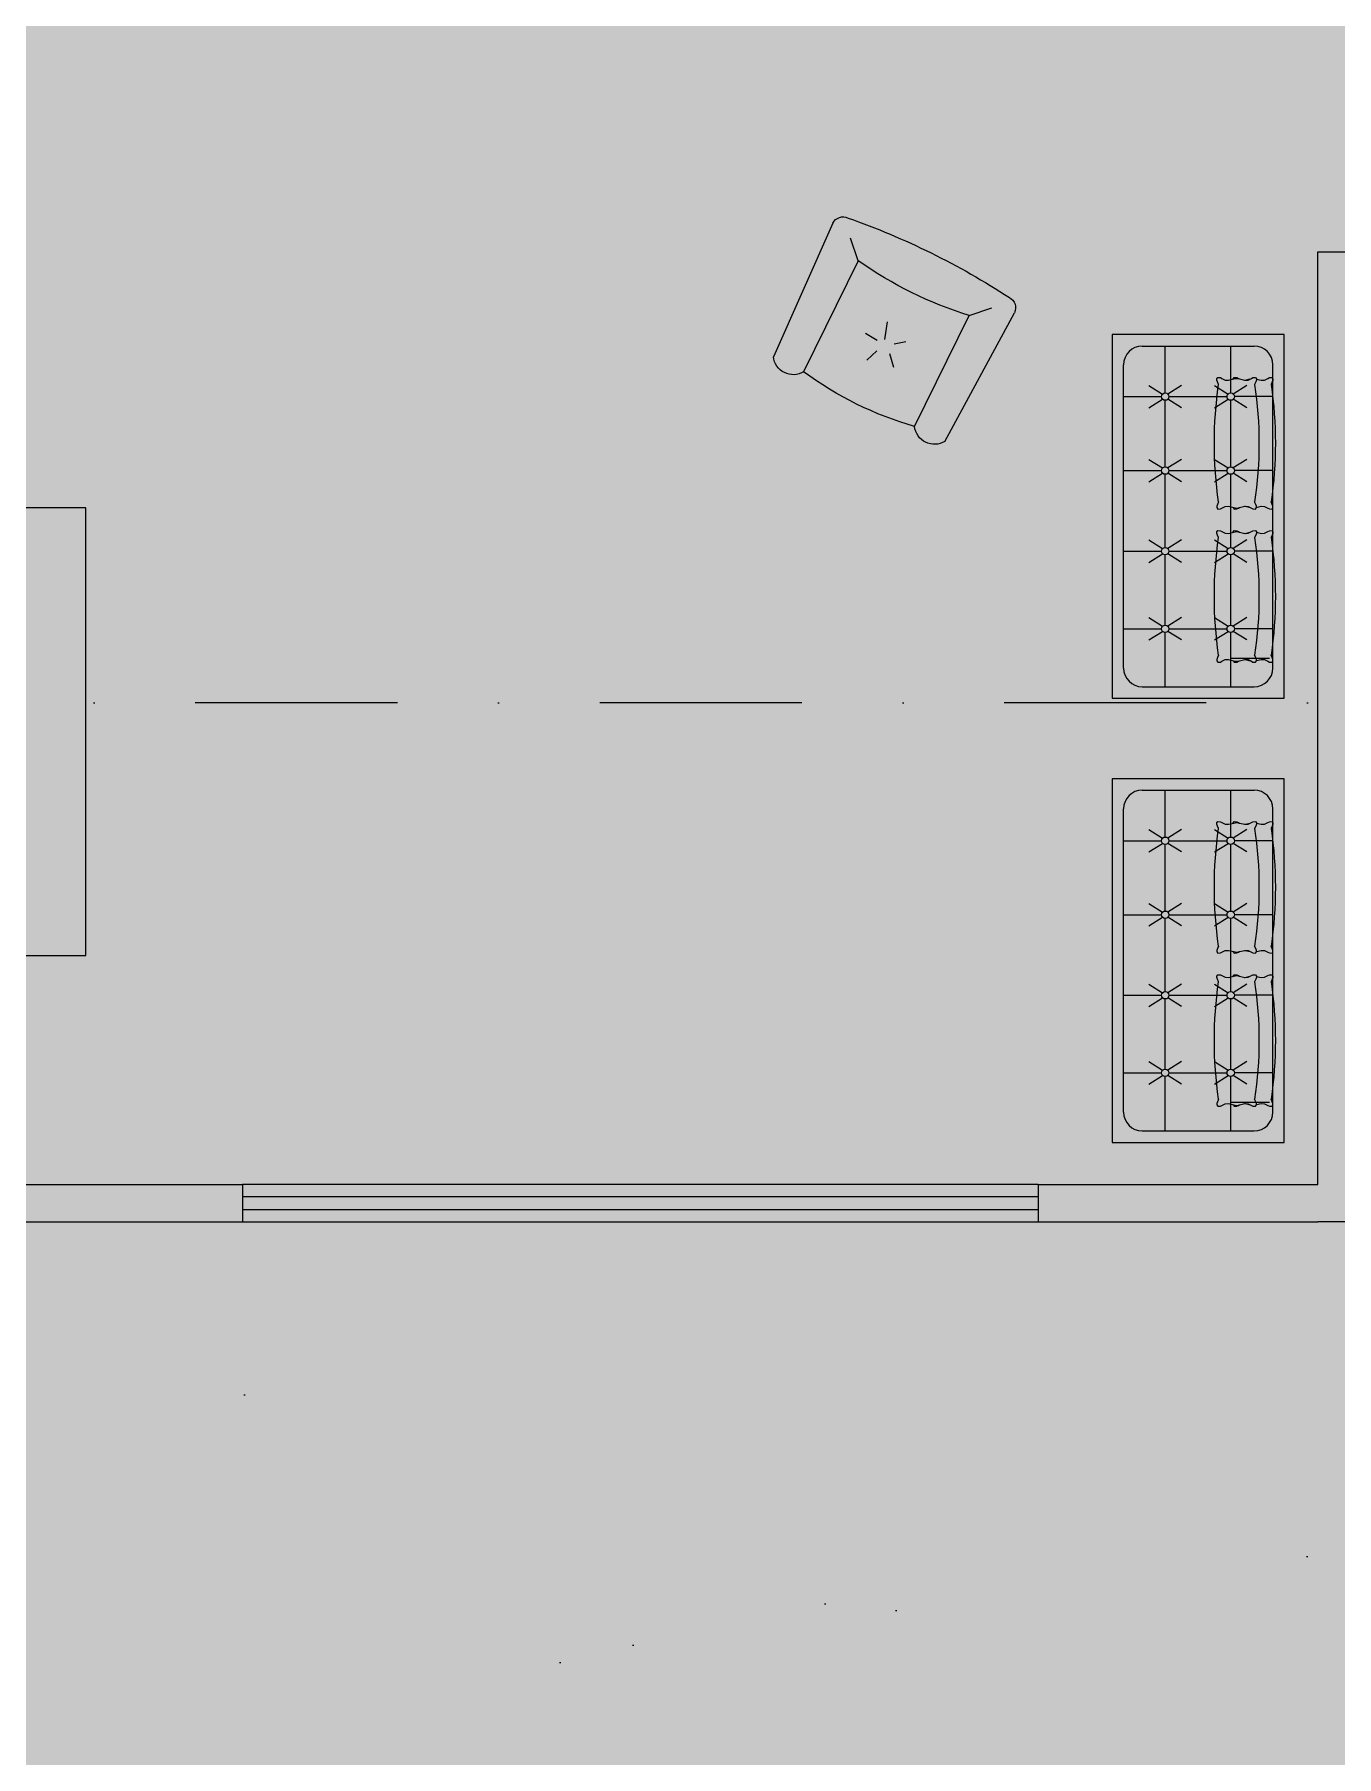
# Model space of a CAD drawing. Header units: centimetres. Extents: x 0 to 1099704, y -139216 to 99734.
# Drawn here: x 853839 to 854363, y -23410 to -22717 of the extents above; entities that cross this region are included whole.
import ezdxf

# ---------------------------------------------------------------- set-up
doc = ezdxf.new("R2010")
doc.units = ezdxf.units.CM
doc.header["$LTSCALE"] = 4
doc.linetypes.add('DASHDOT', pattern=[25.4, 12.7, -6.35, 0, -6.35])
for name, color, linetype in [('0.2', 2, 'Continuous'), ('0.4', 4, 'Continuous'), ('0.6', 6, 'Continuous'), ('AIT-LAY-HTC', 254, 'Continuous'), ('AIT-LAY-MOB', 2, 'Continuous'), ('B-CORTE', 4, 'DASHDOT')]:
    doc.layers.add(name, color=color, linetype=linetype)

# ---------------------------------------------------------------- blocks, each defined once
blk = doc.blocks.new('A$C488113EE')
at = {"layer": 'AIT-LAY-HTC'}
h = blk.add_hatch(color=252, dxfattribs=at)
h.paths.add_polyline_path([(0.6737887888205023, 0.2598102904031308), (0.6825704459604651, 0.2765291510790462), (0.686741961552741, 0.2849983556306626), (0.6874667224078621, 0.2987345476632051), (0.6802739420997739, 0.3035019179134402), (0.6732953346212014, 0.3030251787246705), (0.6635821684544965, 0.2999555357794002), (0.650774633246499, 0.2937785234166661, 0.07309790113373814), (0.03669210851637672, 0.2937785234166661), (0.02388457330826554, 0.2999555357793788), (0.01417140714167431, 0.303025178724674), (0.007192799663073401, 0.3035019179134402), (1.935492832672026e-08, 0.2987345476631766), (0.0007247802101346679, 0.2849983556305773), (0.00489629580295059, 0.276529151079064), (0.01367795294234497, 0.2598102904032693), (0.01434502991551767, 0.2418521493647141), (0.008670229668496177, 0.2176499509981973), (0.01417140714170273, 0.2172741415127106), (0.0238845733082087, 0.2142044985675007), (0.03669210851637672, 0.2080274862047311, -0.07309790113373814), (0.650774633246499, 0.2080274862047311), (0.6635821684545817, 0.2142044985675149), (0.6732953346212298, 0.2172741415127071), (0.6787965120943227, 0.2176499509982008), (0.673121711847358, 0.2418521493647923)])
h.paths.add_polyline_path([(0.6729431969841073, 0.1568624521019757), (0.6731889211572479, 0.1579104299904692), (0.6737887888205307, 0.1740592531912881), (0.6825704459608914, 0.1907781138686353), (0.6867419615527126, 0.1992473184185393), (0.687466722407919, 0.212983510451263), (0.6802739420998591, 0.2177508807015052), (0.673295334621173, 0.2172741415127035), (0.6635821684546102, 0.2142044985674225), (0.650774633246499, 0.2080274862047311, 0.07309790113373814), (0.03669210851637672, 0.2080274862047311), (0.02388457330800975, 0.2142044985675149), (0.01417140714167431, 0.2172741415127035), (0.007192799663073401, 0.2177508807015016), (1.935498517013912e-08, 0.2129835104512097), (0.0007247802101346679, 0.1992473184185464), (0.004896295803632711, 0.1907781138645781), (0.01367795294231655, 0.1740592531912384), (0.01427782060568461, 0.1579104299903022), (0.0145235447787968, 0.1568624521020041), (0.007889004141105715, 0.128567100443302), (0.004990184934939634, 0.1139869334958696), (0.007889004140992029, 0.09940676654948888), (0.01434502991563136, 0.07187275483892464), (0.01367795294231655, 0.05391461380055773), (0.004896295803007433, 0.03719575312599588), (0.0007247802100778244, 0.02872654857315027), (1.935495674842969e-08, 0.01499035654061842), (0.007192799663073401, 0.01022298629034779), (0.01417140714167431, 0.01069972547908904), (0.02388457330815186, 0.01376936842437715), (0.03669210851637672, 0.01994638078712185, 0.07309790113373545), (0.6507746332464421, 0.01994638078712896), (0.6635821684544965, 0.01376936842437715), (0.673295334621173, 0.01069972547912101), (0.6802739420997739, 0.01022298629035134), (0.6874667224079758, 0.01499035654060776), (0.6867419615527126, 0.02872654857321422), (0.6825704459602093, 0.037195753124454), (0.6737887888205591, 0.05391461380061102), (0.6731217118472728, 0.07187275483872568), (0.67957773762177, 0.09940676654861491), (0.6824765568279361, 0.1139869334959869), (0.6795777376219405, 0.1285671004419626)])
h.paths.add_polyline_path([(1.47972342017971, 0.09940676654824188), (1.482622239385847, 0.1139869334959016), (1.479723420179624, 0.1285671004441191), (1.473088879542075, 0.1568624521019331), (1.473334603715131, 0.1579104299905048), (1.473934471378499, 0.1740592531913023), (1.482716128518462, 0.1907781138678537), (1.486887644110681, 0.1992473184185357), (1.48761240496583, 0.2129835104512239), (1.480419624657742, 0.2177508807015052), (1.473441017179169, 0.2172741415127071), (1.463727851012493, 0.2142044985674971), (1.45092031580441, 0.2080274862047311, 0.07309790113373472), (0.8368377910743163, 0.2080274862047311), (0.824030255866063, 0.2142044985675149), (0.8143170896996139, 0.2172741415127071), (0.807338482221013, 0.2177508807015087), (0.8001457019128964, 0.2129835104512168), (0.8008704627681595, 0.1992473184185677), (0.8050419783593838, 0.1907781138691895), (0.8138236355002846, 0.1740592531912171), (0.8144235031635674, 0.1579104299904941), (0.8146692273367933, 0.1568624521021), (0.8080346866988748, 0.1285671004427655), (0.8051358674928224, 0.1139869334959052), (0.8080346866990453, 0.099406766548924), (0.8144907124735141, 0.07187275483867239), (0.813823635500313, 0.05391461380067852), (0.8050419783611176, 0.0371957531259568), (0.8008704627680459, 0.02872654857326751), (0.8001457019128964, 0.01499035654061132), (0.8073384822209846, 0.01022298629034424), (0.8143170896995571, 0.01069972547911746), (0.824030255866063, 0.01376936842436649), (0.8368377910743163, 0.01994638078712185, 0.07309790113373886), (1.45092031580441, 0.01994638078711475), (1.463727851012635, 0.01376936842435939), (1.473441017179084, 0.01069972547909259), (1.480419624657685, 0.01022298629034779), (1.487612404965915, 0.01499035654059711), (1.486887644110681, 0.0287265485731929), (1.482716128518149, 0.03719575312391754), (1.473934471378442, 0.05391461380053997), (1.473267394405241, 0.07187275483878253)])
h.paths.add_polyline_path([(1.47393447137847, 0.2598102904031698), (1.482716128516813, 0.2765291510777672), (1.486887644110681, 0.2849983556305773), (1.487612404965915, 0.2987345476631944), (1.480419624657742, 0.3035019179134402), (1.473441017179141, 0.303025178724674), (1.463727851012493, 0.2999555357794108), (1.45092031580441, 0.2937785234166661, 0.07309790113373472), (0.8368377910743163, 0.2937785234166661), (0.8240302558661199, 0.2999555357794215), (0.8143170896996139, 0.3030251787246669), (0.8073384822209846, 0.3035019179134402), (0.8001457019128679, 0.2987345476631909), (0.8008704627681027, 0.2849983556306235), (0.805041978361487, 0.2765291510767796), (0.8138236355002277, 0.2598102904032658), (0.8144907124734857, 0.2418521493649273), (0.8088159122264358, 0.2176499509982044), (0.8143170896996708, 0.2172741415127106), (0.8240302558662904, 0.2142044985674403), (0.8368377910743163, 0.2080274862047311, -0.07309790113373472), (1.45092031580441, 0.2080274862047311), (1.463727851012408, 0.2142044985674545), (1.473441017179113, 0.2172741415127035), (1.478942194652291, 0.2176499509981973), (1.473267394405269, 0.241852149364842)])
blk.add_line((0.01901602203514585, 0.2849983556302398), (0.01901602203514585, 0.08430472682137591))
for points in [[(0.008670229668496177, 0.2176499509981973), (0.01434502991557451, 0.2418521493648775), (0.01367795294234497, 0.2598102904031983), (0.004896295802637951, 0.276529151078666), (0.0007247802101346679, 0.2849983556305808), (1.935495674842969e-08, 0.2987345476631909), (0.007192799663073401, 0.3035019179134402), (0.01417140714167431, 0.3030251787246705), (0.02388457330826554, 0.2999555357794357), (0.03669210851637672, 0.2937785234166661)], [(0.6787965120943795, 0.2176499509981973), (0.6731217118473012, 0.2418521493648775), (0.6737887888205307, 0.2598102904031983), (0.6825704459602946, 0.2765291510786945), (0.686741961552741, 0.2849983556305808), (0.687466722407919, 0.2987345476631909), (0.6802739420998023, 0.3035019179134402), (0.6732953346212014, 0.3030251787246705), (0.6635821684546102, 0.2999555357794357), (0.650774633246499, 0.2937785234166661)], [(0.8088159122264074, 0.2176499509981973), (0.8144907124735141, 0.2418521493648775), (0.8138236355002846, 0.2598102904031983), (0.8050419783605207, 0.2765291510786945), (0.8008704627680743, 0.2849983556305808), (0.8001457019128679, 0.2987345476631909), (0.8073384822209846, 0.3035019179134402), (0.8143170896996139, 0.3030251787246705), (0.8240302558662052, 0.2999555357794357), (0.8368377910743163, 0.2937785234166661)], [(1.478942194652319, 0.2176499509981973), (1.473267394405241, 0.2418521493648775), (1.47393447137847, 0.2598102904031983), (1.482716128518177, 0.276529151078666), (1.486887644110681, 0.2849983556305808), (1.487612404965859, 0.2987345476631909), (1.480419624657742, 0.3035019179134402), (1.473441017179141, 0.3030251787246705), (1.46372785101255, 0.2999555357794357), (1.45092031580441, 0.2937785234166661)], [(0.03669210851637672, 0.01994638078712185), (0.02388457330826554, 0.0137693684243807), (0.01417140714167431, 0.01069972547908904), (0.00719279966304498, 0.01022298629034779), (1.935495674842969e-08, 0.01499035654056868), (0.0007247802101346679, 0.02872654857317869), (0.004896295802637951, 0.03719575312509349), (0.01367795294234497, 0.05391461380056128), (0.01434502991557451, 0.071872754838882), (0.007889004141048872, 0.09940676654894176), (0.004990184934939634, 0.1139869334958981), (0.007889004141048872, 0.1285671004428544), (0.01434502991557451, 0.1561011121529425), (0.01367795294234497, 0.1740592531912348), (0.004896295802637951, 0.1907781138667595), (0.0007247802101346679, 0.1992473184186174), (1.935495674842969e-08, 0.2129835104512274), (0.007192799663073401, 0.2177508807015052), (0.01417140714167431, 0.2172741415127071), (0.02388457330826554, 0.2142044985674723), (0.03669210851637672, 0.2080274862047311)], [(0.01427782060562777, 0.1558144742132477), (0.01434502991557451, 0.1576237920508454), (0.00792175467040579, 0.1850181275128371)], [(0.6507746332464706, 0.01994638078712185), (0.6635821684546102, 0.0137693684243807), (0.6732953346212014, 0.01069972547911746), (0.6802739420998023, 0.01022298629034779), (0.687466722407919, 0.01499035654059711), (0.686741961552741, 0.02872654857320711), (0.6825704459602946, 0.03719575312509349), (0.6737887888205307, 0.05391461380058971), (0.6731217118473012, 0.07187275483891042), (0.6795777376217984, 0.09940676654897018), (0.6824765568279361, 0.1139869334959265), (0.6795777376217984, 0.1285671004428544), (0.6731217118473012, 0.1561011121529425), (0.6737887888205307, 0.1740592531912348), (0.6825704459602946, 0.1907781138667595), (0.686741961552741, 0.1992473184186174), (0.687466722407919, 0.2129835104512274), (0.6802739420998023, 0.2177508807015052), (0.6732953346212014, 0.2172741415127071), (0.6635821684546102, 0.2142044985674723), (0.650774633246499, 0.2080274862047311)], [(0.6731889211572479, 0.1558144742132761), (0.6731217118473012, 0.1576237920508738), (0.6795449870925268, 0.1850181275128371)], [(0.8368377910743163, 0.01994638078712185), (0.8240302558662052, 0.0137693684243807), (0.8143170896996139, 0.01069972547911746), (0.8073384822209846, 0.01022298629034779), (0.8001457019128679, 0.01499035654059711), (0.8008704627680743, 0.02872654857320711), (0.8050419783605207, 0.03719575312509349), (0.8138236355002846, 0.05391461380058971), (0.8144907124735141, 0.07187275483891042), (0.8080346866989885, 0.09940676654897018), (0.8051358674928792, 0.1139869334959265), (0.8080346866989885, 0.1285671004428544), (0.8144907124735141, 0.1561011121529425), (0.8138236355002846, 0.1740592531912348), (0.8050419783605207, 0.1907781138667595), (0.8008704627680743, 0.1992473184186174), (0.8001457019128679, 0.2129835104512274), (0.8073384822209846, 0.2177508807015052), (0.8143170896996139, 0.2172741415127071), (0.8240302558662052, 0.2142044985674723), (0.8368377910743163, 0.2080274862047311)], [(0.8144235031635674, 0.1558144742132761), (0.8144907124735141, 0.1576237920508738), (0.8080674372282886, 0.1850181275128371)], [(1.45092031580441, 0.01994638078712185), (1.46372785101255, 0.0137693684243807), (1.473441017179141, 0.01069972547908904), (1.480419624657742, 0.01022298629034779), (1.487612404965859, 0.01499035654056868), (1.486887644110681, 0.02872654857317869), (1.482716128518177, 0.03719575312509349), (1.47393447137847, 0.05391461380056128), (1.473267394405241, 0.071872754838882), (1.479723420179738, 0.09940676654894176), (1.482622239385876, 0.1139869334958981), (1.479723420179738, 0.1285671004428544), (1.473267394405241, 0.1561011121529425), (1.47393447137847, 0.1740592531912348), (1.482716128518177, 0.1907781138667595), (1.486887644110681, 0.1992473184186174), (1.487612404965859, 0.2129835104512274), (1.480419624657742, 0.2177508807015052), (1.473441017179141, 0.2172741415127071), (1.46372785101255, 0.2142044985674723), (1.45092031580441, 0.2080274862047311)], [(1.473334603715159, 0.1558144742132477), (1.473267394405241, 0.1576237920508454), (1.479690669650381, 0.1850181275128371)], [(0.008670229668496177, 0.09607495320559067), (0.00719279966304498, 0.09597402350228279), (1.935495674842969e-08, 0.1007413937525321), (0.0007247802101346679, 0.1144775857851705), (0.004896295802637951, 0.1229467903370285), (0.00792175467040579, 0.1287067766909793)], [(0.6787965120943795, 0.09607495320559067), (0.6802739420998023, 0.09597402350228279), (0.687466722407919, 0.1007413937525605), (0.686741961552741, 0.1144775857851705), (0.6825704459602946, 0.1229467903370285), (0.6795449870925268, 0.1287067766909793)], [(0.8088159122264074, 0.09607495320559067), (0.8073384822209846, 0.09597402350228279), (0.8001457019128679, 0.1007413937525605), (0.8008704627680743, 0.1144775857851705), (0.8050419783605207, 0.1229467903370285), (0.8080674372282886, 0.1287067766909793)], [(1.478942194652319, 0.09607495320559067), (1.480419624657742, 0.09597402350228279), (1.487612404965859, 0.1007413937525321), (1.486887644110681, 0.1144775857851705), (1.482716128518177, 0.1229467903370285), (1.479690669650381, 0.1287067766909793)]]:
    blk.add_lwpolyline(points)
for centre, radius, start, end in [((0.3437333708814378, -1.795205175731365), 2.111427770988389, 81.63846911779682, 98.36153088219987), ((1.143879053439349, -1.795205175731365), 2.111427770988389, 81.63846911779682, 98.36153088219987), ((0.3437333708814378, -1.880956212943328), 2.111427770988389, 81.63846911779682, 98.36153088219987), ((1.143879053439349, -1.880956212943328), 2.111427770988389, 81.63846911779682, 98.36153088219987), ((0.3437333708814663, 2.108930079935124), 2.111427770988327, 261.6384691177968, 278.3615308822032), ((1.143879053439349, 2.108930079935096), 2.111427770988327, 261.6384691177968, 278.3615308822032)]:
    blk.add_arc(centre, radius, start, end)
blk = doc.blocks.new('A$C5116721E')
at = {"layer": 'AIT-LAY-HTC'}
blk.add_hatch(color=252, dxfattribs=at).paths.add_polyline_path([(1.859999996661494, 0.8600000239219776), (-0.04000000333849907, 0.8600000239219776), (-0.04000000333849926, -0.03999997607780792), (1.859999996661494, -0.03999997607780777)])
h = blk.add_hatch(color=255, dxfattribs=at)
edge = h.paths.add_edge_path()
edge.add_line((1.799999996661512, 0.5822222461448945), (1.555121407617008, 0.5822222461447808))
edge.add_ellipse((1.535815036425873, 0.5822222461447808), major_axis=(-0.01365166598936922, 0.01365166598936922), ratio=0.999999999998086, start_angle=225.0000000000549, end_angle=314.9999999999452)
edge.add_line((1.535815036425873, 0.6015286173359158), (1.535815036425873, 0.8000000239219904))
edge.add_line((1.535815036425873, 0.8000000239219904), (1.702222218883691, 0.800000023921978))
edge.add_ellipse((1.702222218883691, 0.7022222461441299), major_axis=(-0.06913932971606143, 0.0691393297160614), ratio=0.9999999999999098, start_angle=225.0000000000026, end_angle=314.99999999999744, ccw=False)
edge.add_line((1.799999996661512, 0.7022222461441299), (1.799999996661512, 0.5822222461448945))
edge = h.paths.add_edge_path()
edge.add_ellipse((1.535815036425873, 0.5822222461447808), major_axis=(0.01365166598936034, 0.01365166598936034), ratio=0.9999999999993872, start_angle=45.00000000001755, end_angle=134.9999999999824)
edge.add_line((1.516508665234738, 0.5822222461447808), (1.16865360728633, 0.5822222461447808))
edge.add_ellipse((1.149347236095196, 0.5822222461447808), major_axis=(0.0136516659893573, 0.0136516659893573), ratio=0.9999999999998321, start_angle=314.9999999999952, end_angle=405.0000000000048)
edge.add_line((1.149347236095196, 0.6015286173359158), (1.149347236095196, 0.8000000239220171))
edge.add_line((1.149347236095196, 0.8000000239220171), (1.535815036425873, 0.8000000239219904))
edge.add_line((1.535815036425873, 0.8000000239219904), (1.535815036425873, 0.6015286173359158))
edge = h.paths.add_edge_path()
edge.add_ellipse((1.535815036425873, 0.2400000239223772), major_axis=(0.01365166598936034, 0.01365166598936034), ratio=0.9999999999993872, start_angle=45.00000000001755, end_angle=134.9999999999824)
edge.add_line((1.516508665234738, 0.2400000239223772), (1.16865360728633, 0.2400000239223772))
edge.add_ellipse((1.149347236095196, 0.2400000239223772), major_axis=(0.01365166598935641, 0.01365166598935641), ratio=0.9999999999999623, start_angle=314.9999999999989, end_angle=405.000000000001)
edge.add_line((1.149347236095196, 0.2593063951135122), (1.149347236095196, 0.5629158749536476))
edge.add_ellipse((1.149347236095196, 0.5822222461447808), major_axis=(-0.01365166598935641, 0.01365166598935641), ratio=0.9999999999998702, start_angle=134.9999999999963, end_angle=225.0000000000037)
edge.add_line((1.16865360728633, 0.5822222461447808), (1.516508665234738, 0.5822222461447808))
edge.add_ellipse((1.535815036425873, 0.5822222461447808), major_axis=(0.01365166598935641, 0.01365166598935641), ratio=0.9999999999998701, start_angle=134.9999999999963, end_angle=225.0000000000037)
edge.add_line((1.535815036425873, 0.5629158749536476), (1.535815036425873, 0.2593063951135122))
edge = h.paths.add_edge_path()
edge.add_line((1.535815036425845, 0.02000002392218292), (1.149347236095196, 0.02000002392212785))
edge.add_line((1.149347236095196, 0.02000002392212785), (1.149347236095196, 0.2206936527312422))
edge.add_ellipse((1.149347236095196, 0.2400000239223772), major_axis=(-0.01365166598935641, 0.01365166598935642), ratio=0.999999999999962, start_angle=134.9999999999989, end_angle=225.0000000000011)
edge.add_line((1.16865360728633, 0.2400000239223772), (1.516508665234738, 0.2400000239223772))
edge.add_ellipse((1.535815036425873, 0.2400000239223772), major_axis=(0.01365166598935641, 0.01365166598935641), ratio=0.9999999999999623, start_angle=134.9999999999989, end_angle=225.0000000000011)
edge.add_line((1.535815036425873, 0.2206936527312422), (1.535815036425845, 0.02000002392218292))
edge = h.paths.add_edge_path()
edge.add_ellipse((1.702222218883691, 0.1177778017000559), major_axis=(0.06913932971610161, 0.06913932971610162), ratio=0.9999999999993285, start_angle=225.0000000000192, end_angle=314.9999999999808, ccw=False)
edge.add_line((1.702222218883691, 0.02000002392220779), (1.535815036425873, 0.02000002392218292))
edge.add_line((1.535815036425873, 0.02000002392218292), (1.535815036425873, 0.2206936527312422))
edge.add_ellipse((1.535815036425873, 0.2400000239223772), major_axis=(0.01365166598935001, 0.01365166598935001), ratio=0.999999999999428, start_angle=225.0000000000164, end_angle=314.9999999999836)
edge.add_line((1.55512140761698, 0.2400000239223772), (1.799999996661569, 0.2400000239224909))
edge.add_line((1.799999996661569, 0.2400000239224909), (1.799999996661569, 0.1177778017000861))
edge = h.paths.add_edge_path()
edge.add_line((1.799999996661569, 0.2400000239224909), (1.555121407617008, 0.2400000239223772))
edge.add_ellipse((1.535815036425873, 0.2400000239223772), major_axis=(-0.0136516659893701, 0.0136516659893701), ratio=0.9999999999979559, start_angle=225.0000000000586, end_angle=314.9999999999415)
edge.add_line((1.535815036425873, 0.2593063951135122), (1.535815036425873, 0.5629158749536476))
edge.add_ellipse((1.535815036425873, 0.5822222461447808), major_axis=(0.01365166598934875, 0.01365166598934875), ratio=0.9999999999995202, start_angle=225.0000000000138, end_angle=314.9999999999862)
edge.add_line((1.55512140761698, 0.5822222461447808), (1.799999996661512, 0.5822222461448945))
edge.add_line((1.799999996661512, 0.5822222461448945), (1.799999996661569, 0.2400000239224909))
edge = h.paths.add_edge_path()
edge.add_line((1.130040864904061, 0.5822222461447808), (0.747700340104501, 0.5822222461447808))
edge.add_ellipse((0.728393968913366, 0.5822222461447808), major_axis=(0.0136516659893573, 0.0136516659893573), ratio=0.9999999999998321, start_angle=314.9999999999952, end_angle=405.0000000000048)
edge.add_line((0.728393968913366, 0.6015286173359158), (0.7283939689133376, 0.8000000239220473))
edge.add_line((0.7283939689133376, 0.8000000239220473), (1.149347236095196, 0.8000000239220171))
edge.add_line((1.149347236095196, 0.8000000239220171), (1.149347236095196, 0.6015286173359158))
edge.add_ellipse((1.149347236095196, 0.5822222461447808), major_axis=(-0.01365166598935729, 0.0136516659893573), ratio=0.9999999999998321, start_angle=-45.0000000000048, end_angle=45.0000000000048)
edge = h.paths.add_edge_path()
edge.add_ellipse((1.149347236095196, 0.2400000239223772), major_axis=(-0.01365166598935641, 0.01365166598935642), ratio=0.999999999999962, start_angle=-45.00000000000109, end_angle=45.00000000000109)
edge.add_line((1.130040864904061, 0.2400000239223772), (0.747700340104501, 0.2400000239223772))
edge.add_ellipse((0.728393968913366, 0.2400000239223772), major_axis=(0.01365166598935641, 0.01365166598935641), ratio=0.9999999999999623, start_angle=314.9999999999989, end_angle=405.000000000001)
edge.add_line((0.728393968913366, 0.2593063951135122), (0.728393968913366, 0.5629158749536476))
edge.add_ellipse((0.728393968913366, 0.5822222461447808), major_axis=(-0.01365166598935641, 0.01365166598935641), ratio=0.9999999999998702, start_angle=134.9999999999963, end_angle=225.0000000000037)
edge.add_line((0.747700340104501, 0.5822222461447808), (1.130040864904061, 0.5822222461447808))
edge.add_ellipse((1.149347236095196, 0.5822222461447808), major_axis=(0.01365166598935641, 0.01365166598935641), ratio=0.9999999999998701, start_angle=134.9999999999963, end_angle=225.0000000000037)
edge.add_line((1.149347236095196, 0.5629158749536476), (1.149347236095196, 0.2593063951135122))
edge = h.paths.add_edge_path()
edge.add_line((1.149347236095196, 0.02000002392212785), (0.7283939689133376, 0.02000002392206746))
edge.add_line((0.7283939689133376, 0.02000002392206746), (0.728393968913366, 0.2206936527312422))
edge.add_ellipse((0.728393968913366, 0.2400000239223772), major_axis=(-0.01365166598935641, 0.01365166598935642), ratio=0.999999999999962, start_angle=134.9999999999989, end_angle=225.0000000000011)
edge.add_line((0.747700340104501, 0.2400000239223772), (1.130040864904061, 0.2400000239223772))
edge.add_ellipse((1.149347236095196, 0.2400000239223772), major_axis=(0.01365166598935641, 0.01365166598935641), ratio=0.9999999999999623, start_angle=134.9999999999989, end_angle=225.0000000000011)
edge.add_line((1.149347236095196, 0.2206936527312422), (1.149347236095196, 0.02000002392212785))
edge = h.paths.add_edge_path()
edge.add_line((0.7283939689133376, 0.02000002392206746), (0.3232453748628643, 0.02000002392200884))
edge.add_line((0.3232453748628643, 0.02000002392200884), (0.3232453748628643, 0.2206936527312404))
edge.add_ellipse((0.3232453748628643, 0.2400000239223754), major_axis=(-0.01365166598935641, 0.01365166598935642), ratio=0.999999999999962, start_angle=134.9999999999989, end_angle=225.0000000000064)
edge.add_line((0.3425517460539993, 0.2400000239223772), (0.7090875977222311, 0.2400000239223772))
edge.add_ellipse((0.728393968913366, 0.2400000239223772), major_axis=(0.01365166598935641, 0.01365166598935641), ratio=0.9999999999999623, start_angle=134.9999999999989, end_angle=225.0000000000011)
edge.add_line((0.728393968913366, 0.2206936527312422), (0.7283939689133376, 0.02000002392206746))
edge = h.paths.add_edge_path()
edge.add_ellipse((0.728393968913366, 0.2400000239223772), major_axis=(-0.01365166598935641, 0.01365166598935642), ratio=0.999999999999962, start_angle=-45.00000000000109, end_angle=45.00000000000109)
edge.add_line((0.7090875977222311, 0.2400000239223772), (0.3425517460539993, 0.2400000239223772))
edge.add_ellipse((0.3232453748628643, 0.2400000239223754), major_axis=(-0.01365166598936922, 0.01365166598936922), ratio=0.999999999998086, start_angle=225.0000000000601, end_angle=314.9999999999452)
edge.add_line((0.3232453748628643, 0.2593063951135104), (0.3232453748628643, 0.5629158749536458))
edge.add_ellipse((0.3232453748628643, 0.582222246144779), major_axis=(0.01365166598935553, 0.01365166598935553), ratio=0.9999999999999998, start_angle=225, end_angle=315.0000000000053)
edge.add_line((0.3425517460539993, 0.5822222461447808), (0.7090875977222311, 0.5822222461447808))
edge.add_ellipse((0.728393968913366, 0.5822222461447808), major_axis=(0.01365166598935641, 0.01365166598935641), ratio=0.9999999999998701, start_angle=134.9999999999963, end_angle=225.0000000000037)
edge.add_line((0.728393968913366, 0.5629158749536476), (0.728393968913366, 0.2593063951135122))
edge = h.paths.add_edge_path()
edge.add_ellipse((0.728393968913366, 0.5822222461447808), major_axis=(-0.01365166598935729, 0.0136516659893573), ratio=0.9999999999998321, start_angle=-45.0000000000048, end_angle=45.0000000000048)
edge.add_line((0.7090875977222311, 0.5822222461447808), (0.3425517460539993, 0.5822222461447808))
edge.add_ellipse((0.3232453748628643, 0.582222246144779), major_axis=(-0.01365166598936922, 0.01365166598936922), ratio=0.999999999998086, start_angle=225.0000000000601, end_angle=314.9999999999452)
edge.add_line((0.3232453748628643, 0.601528617335914), (0.3232453748628643, 0.8000000239220757))
edge.add_line((0.3232453748628643, 0.8000000239220757), (0.7283939689133376, 0.8000000239220473))
edge.add_line((0.7283939689133376, 0.8000000239220473), (0.728393968913366, 0.6015286173359158))
edge = h.paths.add_edge_path()
edge.add_ellipse((0.3232453748628643, 0.582222246144779), major_axis=(-0.01365166598935729, 0.0136516659893573), ratio=0.9999999999998321, start_angle=-45.0000000000048, end_angle=45.0000000000048)
edge.add_line((0.3039390036717293, 0.582222246144779), (0.0199999966615394, 0.5822222461446653))
edge.add_line((0.0199999966615394, 0.5822222461446653), (0.0199999966615394, 0.7022222461442116))
edge.add_ellipse((0.1177777744393893, 0.7022222461442418), major_axis=(-0.06913932971607029, 0.06913932971607029), ratio=0.999999999999944, start_angle=-45.00000000000148, end_angle=45.00000000001933, ccw=False)
edge.add_line((0.1177777744393893, 0.8000000239220899), (0.3232453748628643, 0.8000000239220757))
edge.add_line((0.3232453748628643, 0.8000000239220757), (0.3232453748628643, 0.601528617335914))
edge = h.paths.add_edge_path()
edge.add_ellipse((0.3232453748628643, 0.2400000239223754), major_axis=(-0.01365166598935641, 0.01365166598935642), ratio=0.999999999999962, start_angle=-45.00000000000109, end_angle=45.00000000000109)
edge.add_line((0.3039390036717293, 0.2400000239223754), (0.01999999666151098, 0.2400000239223754))
edge.add_line((0.01999999666151098, 0.2400000239223754), (0.0199999966615394, 0.5822222461446653))
edge.add_line((0.0199999966615394, 0.5822222461446653), (0.3039390036717293, 0.582222246144779))
edge.add_ellipse((0.3232453748628643, 0.582222246144779), major_axis=(0.01365166598935641, 0.01365166598935641), ratio=0.9999999999998701, start_angle=134.9999999999963, end_angle=225.0000000000037)
edge.add_line((0.3232453748628643, 0.5629158749536458), (0.3232453748628643, 0.2593063951135104))
edge = h.paths.add_edge_path()
edge.add_line((0.3232453748628643, 0.02000002392200884), (0.1177777744393893, 0.02000002392197864))
edge.add_ellipse((0.1177777744393609, 0.1177778016998268), major_axis=(-0.06913932971607709, 0.06913932971607709), ratio=0.9999999999997476, start_angle=44.999999999989484, end_angle=135.0000000000094, ccw=False)
edge.add_line((0.01999999666151098, 0.117777801699857), (0.01999999666151098, 0.2400000239223754))
edge.add_line((0.01999999666151098, 0.2400000239223754), (0.3039390036717293, 0.2400000239223754))
edge.add_ellipse((0.3232453748628643, 0.2400000239223754), major_axis=(0.01365166598935641, 0.01365166598935641), ratio=0.9999999999999623, start_angle=134.9999999999989, end_angle=225.0000000000011)
edge.add_line((0.3232453748628643, 0.2206936527312404), (0.3232453748628643, 0.02000002392200884))
for p, q in [((0.1177777744393893, 0.8000000239220899), (1.702222218883691, 0.800000023921978)), ((0.3232453748628643, 0.8000000239219762), (0.3232453748628643, 0.6015286173359993)), ((0.7283939689133376, 0.800000023921978), (0.728393968913366, 0.601528617336001)), ((1.149347236095196, 0.800000023921978), (1.149347236095196, 0.601528617336001)), ((1.535815036425845, 0.800000023921978), (1.535815036425873, 0.601528617336001)), ((0.0199999966615394, 0.7022222461442116), (0.01999999666151098, 0.117777801699857)), ((0.2645115360323587, 0.6670889080882443), (0.3095937088734786, 0.5958739121341079)), ((0.3819792136933415, 0.6670889080882443), (0.3368970408522216, 0.5958739121341079)), ((0.6696601300828604, 0.6670889080882461), (0.7147423029239803, 0.5958739121341097)), ((0.6696601300828604, 0.6670889080882461), (0.7147423029239803, 0.5958739121341097)), ((0.7871278077438433, 0.6670889080882461), (0.7420456349027234, 0.5958739121341097)), ((0.7871278077438433, 0.6670889080882461), (0.7420456349027234, 0.5958739121341097)), ((1.090613397264718, 0.6670889080882461), (1.135695570105838, 0.5958739121341097)), ((1.208081074925701, 0.6670889080882461), (1.162998902084581, 0.5958739121341097)), ((1.477081197595368, 0.6670889080882461), (1.522163370436516, 0.5958739121341097)), ((1.594548875256379, 0.6670889080882461), (1.549466702415231, 0.5958739121341097)), ((1.799999996661512, 0.7022222461440997), (1.799999996661569, 0.1177778017000861)), ((0.01999999666151098, 0.5822222461446653), (0.3039390036717293, 0.582222246144779)), ((0.2645115360323587, 0.4973555842014559), (0.3095937088734786, 0.5685705801554501)), ((0.3232453748628643, 0.5629158749537009), (0.3232453748628643, 0.259306395113482)), ((0.3819792136933415, 0.4973555842014559), (0.3368970408522216, 0.5685705801554501)), ((0.3425517460539993, 0.5822222461447808), (0.7090875977222311, 0.5822222461447808)), ((0.6696601300828604, 0.4973555842014576), (0.7147423029239803, 0.5685705801554519)), ((0.6696601300828604, 0.4973555842014576), (0.7147423029239803, 0.5685705801554519)), ((0.728393968913366, 0.5629158749537027), (0.728393968913366, 0.2593063951134837)), ((0.7871278077438433, 0.4973555842014576), (0.7420456349027234, 0.5685705801554519)), ((0.7871278077438433, 0.4973555842014576), (0.7420456349027234, 0.5685705801554519)), ((0.747700340104501, 0.5822222461447808), (1.130040864904061, 0.5822222461447808)), ((1.090613397264718, 0.4973555842014576), (1.135695570105838, 0.5685705801554519)), ((1.149347236095196, 0.5629158749537027), (1.149347236095196, 0.2593063951134837)), ((1.208081074925701, 0.4973555842014576), (1.162998902084581, 0.5685705801554519)), ((1.16865360728633, 0.5822222461447808), (1.516508665234738, 0.5822222461447808)), ((1.477081197595368, 0.4973555842014576), (1.522163370436516, 0.5685705801554519)), ((1.535815036425873, 0.5629158749537027), (1.535815036425873, 0.2593063951134837)), ((1.594548875256379, 0.4973555842014576), (1.549466702415231, 0.5685705801554519)), ((1.555121407617008, 0.5822222461447808), (1.799999996661569, 0.5822222461448945)), ((0.2645115360323587, 0.3248666858658407), (0.3095937088734786, 0.2536516899117043)), ((0.3819792136933415, 0.3248666858658407), (0.3368970408522216, 0.2536516899117043)), ((0.6696601300828604, 0.3248666858658424), (0.7147423029239803, 0.2536516899117061)), ((0.7871278077438433, 0.3248666858658424), (0.7420456349027234, 0.2536516899117061)), ((1.090613397264718, 0.3248666858658424), (1.135695570105838, 0.2536516899117061)), ((1.208081074925701, 0.3248666858658424), (1.162998902084581, 0.2536516899117061)), ((1.477081197595368, 0.3248666858658424), (1.522163370436516, 0.2536516899117061)), ((1.594548875256379, 0.3248666858658424), (1.549466702415231, 0.2536516899117061)), ((0.01999999666151098, 0.2400000239223754), (0.3039390036717293, 0.2400000239223754)), ((0.2645115360323587, 0.1551333619789386), (0.3095937088734786, 0.2263483579330465)), ((0.3232453748628643, 0.02000002392243339), (0.3232453748628643, 0.2206936527312973)), ((0.3819792136933415, 0.1551333619789386), (0.3368970408522216, 0.2263483579330465)), ((0.3425517460539993, 0.2400000239223772), (0.7090875977222311, 0.2400000239223772)), ((0.6696601300828604, 0.1551333619789403), (0.7147423029239803, 0.2263483579330483)), ((0.7283939689133376, 0.02000002392243516), (0.728393968913366, 0.220693652731299)), ((0.7871278077438433, 0.1551333619789403), (0.7420456349027234, 0.2263483579330483)), ((0.747700340104501, 0.2400000239223772), (1.130040864904061, 0.2400000239223772)), ((1.090613397264718, 0.1551333619789403), (1.135695570105838, 0.2263483579330483)), ((1.149347236095196, 0.02000002392243516), (1.149347236095196, 0.220693652731299)), ((1.208081074925701, 0.1551333619789403), (1.162998902084581, 0.2263483579330483)), ((1.16865360728633, 0.2400000239223772), (1.516508665234738, 0.2400000239223772)), ((1.477081197595368, 0.1551333619789403), (1.522163370436516, 0.2263483579330483)), ((1.535815036425873, 0.02000002392243516), (1.535815036425873, 0.220693652731299)), ((1.594548875256379, 0.1551333619789403), (1.549466702415231, 0.2263483579330483)), ((1.555121407617008, 0.2400000239223772), (1.799999996661569, 0.2400000239224909)), ((0.1177777744393893, 0.02000002392197864), (1.702222218883691, 0.02000002392220779))]:
    blk.add_line(p, q)
blk.add_lwpolyline([(1.859999996661494, 0.8600000239219776), (-0.04000000333849907, 0.8600000239219776), (-0.04000000333849926, -0.03999997607780792), (1.859999996661494, -0.03999997607780777)], close=True)
for centre in [(0.3232453748628643, 0.582222246144779), (0.728393968913366, 0.5822222461447808), (0.728393968913366, 0.5822222461447808), (1.149347236095196, 0.5822222461447808), (1.535815036425873, 0.5822222461447808), (0.3232453748628643, 0.2400000239223754), (0.728393968913366, 0.2400000239223772), (1.149347236095196, 0.2400000239223772), (1.535815036425873, 0.2400000239223772)]:
    blk.add_circle(centre, 0.01930637119113462)
for centre, start, end in [((0.1177777744393893, 0.7022222461442116), 90, 180), ((1.702222218883691, 0.7022222461440997), 0, 89.99999999999675), ((0.1177777744393609, 0.117777801699857), 180, 270), ((1.702222218883691, 0.1177778017000861), 270.0000000000032, 0)]:
    blk.add_arc(centre, 0.09777777777784902, start, end)
at = {"extrusion": (0, 0, -1), "zscale": -1, "rotation": 180}
blk.add_blockref('A$C488113EE', (-0.1485327096885669, 0.3229864360853423), dxfattribs=at)
blk = doc.blocks.new('Poltrona08')
for p, q in [((-49.37355434940944, -15.72616752609145), (-49.37355434940944, 39.27383247390898)), ((5.626445650590281, 39.27383247390898), (5.626445650590281, -15.72616752609145)), ((-29.2909328934294, 16.36152345113095), (-25.06770044392762, 13.07900181849368)), ((-20.37521952551106, 13.07900181849368), (-18.02898095166735, 20.58190801911918)), ((-25.06770044392762, 8.389687141740989), (-29.2909328934294, 3.700372464987946)), ((-17.55973248275292, 11.20327594779246), (-11.45950615759236, 11.67220877437826)), ((-19.43672258768149, 6.982894097625572), (-17.27983121032299, 1.207633293280477))]:
    blk.add_line(p, q)
for points in [[(-64.37355434940893, -15.72616752609145), (-66.8735543494095, 49.27383247390912)], [(-49.37355434940943, 39.27383247390898), (-56.87355434940936, 46.77383247390891)], [(5.626445650590281, 39.27383247390898), (13.12644565059021, 46.77383247390891)], [(23.12644565059071, 49.27383247390912), (20.62644565059085, -15.72616752609145)]]:
    blk.add_lwpolyline(points)
for centre, radius, start, end in [((-61.87355434940979, 49.27383247390912), 4.999999999999893, 89.99999999999795, 179.9999999999999), ((-21.87355434940922, -276.1504985630796), 332.8366544436498, 83.0975626029274, 96.90243739707266), ((18.12644565059099, 49.27383247390912), 4.999999999999893, 0, 90.00000000000203), ((-21.87355434940922, 208.7364681285423), 171.6794538755731, 260.782525588539, 279.2174744114608), ((-56.87355434940866, -11.05950085942512), 8.833333333333096, 211.8907918018441, 328.1092081981547), ((-21.87355434940887, 134.2738324739405), 152.5000000000315, 259.6111421845325, 280.3888578154674), ((13.12644565059056, -11.05950085942476), 8.833333333333284, 211.8907918018461, 328.1092081981539)]:
    blk.add_arc(centre, radius, start, end)

msp = doc.modelspace()

# ---------------------------------------------------------------- hatches: boundary and pattern name
at = {"layer": '0.2', "true_color": 0x000000}
h = msp.add_hatch(color=18, dxfattribs=at)
h.dxf.hatch_style = 1
h.paths.add_polyline_path([(852964.2171221967, -23179.57963985066), (852903.2171221966, -23179.57963985066), (852903.2171221966, -22985.89706756994), (852888.2171221966, -22985.89706756994), (852888.2171221966, -23194.57963985066), (852964.2171221967, -23194.57963985066)])
h.paths.add_polyline_path([(853185.2171221968, -23179.57963985066), (853130.2171221968, -23179.57963985066), (853130.2171221968, -22985.89706756994), (853115.2171221968, -22985.89706756994), (853115.2171221968, -23179.57963985066), (853054.2171221967, -23179.57963985066), (853054.2171221967, -23194.57963985066), (853130.2171221968, -23194.57963985066), (853185.2171221968, -23194.57963985066)])
h.paths.add_polyline_path([(853130.2171221968, -22819.57963985066), (853330.2171221968, -22819.57963985066), (853330.2171221968, -22829.57963985066), (853345.2171221968, -22829.57963985066), (853345.2171221968, -22819.57963985066), (853665.2171221968, -22819.57963985066), (853665.2171221968, -22804.57963985066), (853115.2171221968, -22804.57963985066), (853105.2171221968, -22804.57963985066), (853105.2171221968, -22819.57963985066), (853115.2171221968, -22819.57963985066), (853115.2171221968, -22985.89706756994), (853130.2171221968, -22985.89706756994)])
h.paths.add_polyline_path([(852903.2171221966, -22524.57963985066), (852888.2171221966, -22524.57963985066), (852888.2171221966, -22654.57963985066), (852888.2171221966, -22669.57963985066), (852903.2171221966, -22669.57963985066), (852903.2171221966, -22654.57963985066), (852993.2171221966, -22654.57963985066), (852993.2171221966, -22639.57963985066), (852903.2171221966, -22639.57963985066)])
h.paths.add_polyline_path([(852903.2171221966, -22264.57963985066), (852683.2171221966, -22264.57963985066), (852683.2171221966, -22524.57963985066), (852728.7171226043, -22524.57963985066), (852728.7171226043, -22524.57963979711), (852728.7171226043, -22513.57963985962), (852728.7171226043, -22509.57963985066), (852698.2171221966, -22509.57963985066), (852698.2171221966, -22279.57963985066), (852888.2171221966, -22279.57963985066), (852888.2171221966, -22509.57963985066), (852880.717123509, -22509.57963985066), (852880.717123509, -22524.57963985066), (852888.2171221966, -22524.57963985066), (852903.2171221966, -22524.57963985066)])
h.paths.add_polyline_path([(852933.2171221966, -22264.57963985066), (852903.2171221966, -22264.57963985066), (852903.2171221966, -22279.57963985066), (852933.2171221966, -22279.57963985066)])
h.paths.add_polyline_path([(853138.2171221966, -22279.57963985066), (853189.2171221966, -22279.57963985066), (853189.2171221966, -22264.57963985066), (853123.2171221966, -22264.57963985066), (853093.2171221966, -22264.57963985066), (853093.2171221966, -22279.57963985066), (853123.2171221966, -22279.57963985066), (853123.2171221966, -22639.57963985066), (853113.2171221966, -22639.57963985066), (853113.2171221966, -22654.57963985066), (853138.2171221966, -22654.57963985066), (853290.2171221966, -22654.57963985066), (853290.2171221966, -22639.57963985066), (853138.2171221966, -22639.57963985066), (853138.2171221966, -22339.57963985066)])
h.paths.add_polyline_path([(853435.2171221966, -22279.57963985066), (853530.2171221966, -22279.57963985066), (853530.2171221966, -22264.57963985066), (853420.2171221966, -22264.57963985066), (853369.2171221966, -22264.57963985066), (853369.2171221966, -22279.57963985066), (853420.2171221966, -22279.57963985066), (853420.2171221966, -22339.57963985066), (853420.2171221966, -22639.57963985066), (853410.2171221966, -22639.57963985066), (853410.2171221966, -22654.57963985066), (853435.2171221966, -22654.57963985066), (853445.2171221966, -22654.57963985066), (853445.2171221966, -22639.57963985066), (853435.2171221966, -22639.57963985066)])
h.paths.add_polyline_path([(854375.2171221966, -22639.57963985056), (854065.2171221966, -22639.57963985066), (854055.2171221966, -22639.57963985066), (854055.2171221966, -22629.57963985066), (854040.2171221966, -22629.57963985066), (854040.2171221966, -22639.57963985066), (853840.2171221966, -22639.57963985066), (853840.2171221966, -22279.57963985066), (853895.2171221966, -22279.57963985066), (853895.2171221966, -22264.57963985066), (853825.2171221966, -22264.57963985066), (853730.2171221966, -22264.57963985066), (853730.2171221966, -22279.57963985066), (853825.2171221966, -22279.57963985066), (853825.2171221966, -22639.57963985066), (853545.2171221966, -22639.57963985066), (853545.2171221966, -22654.57963985066), (853840.2171221966, -22654.57963985066), (854065.2171221966, -22654.57963985066), (854375.2171221966, -22654.57963985066)])
h.paths.add_polyline_path([(854055.2171221966, -22279.57963985066), (854190.2171221966, -22279.57963985066), (854190.2171221966, -22264.57963985066), (854040.2171221966, -22264.57963985066), (853985.2171221966, -22264.57963985066), (853985.2171221966, -22279.57963985066), (854040.2171221966, -22279.57963985066), (854040.2171221966, -22509.57963985066), (854055.2171221966, -22509.57963985066)], flags=17)
h.paths.add_polyline_path([(854575.2171221967, -22264.57963985066), (854505.2171221967, -22264.57963985066), (854370.2171221966, -22264.57963985066), (854370.2171221966, -22279.57963985066), (854505.2171221967, -22279.57963985066), (854505.2171221967, -22639.57963985053), (854495.2171221966, -22639.57963985053), (854495.2171221966, -22654.57963985066), (854520.2171221966, -22654.57963985066), (854745.2171221967, -22654.57963985066), (855055.2171221967, -22654.57963985066), (855055.2171221967, -22639.57963985066), (854745.2171221967, -22639.57963985066), (854735.2171221967, -22639.57963985066), (854735.2171221967, -22629.57963985066), (854720.2171221967, -22629.57963985066), (854720.2171221967, -22639.57963985066), (854520.2171221967, -22639.57963985066), (854520.2171221967, -22279.57963985066), (854575.2171221967, -22279.57963985066)])
h.paths.add_polyline_path([(854735.2171221967, -22279.57963985066), (854870.2171221967, -22279.57963985066), (854870.2171221967, -22264.57963985066), (854720.2171221967, -22264.57963985066), (854665.2171221967, -22264.57963985066), (854665.2171221967, -22279.57963985066), (854720.2171221967, -22279.57963985066), (854720.2171221967, -22509.57963985066), (854735.2171221967, -22509.57963985066)], flags=17)
h.paths.add_polyline_path([(855255.2171221967, -22264.57963985066), (855185.2171221967, -22264.57963985066), (855050.2171221967, -22264.57963985066), (855050.2171221967, -22279.57963985066), (855185.2171221967, -22279.57963985066), (855185.2171221967, -22639.57963985066), (855175.2171221967, -22639.57963985066), (855175.2171221967, -22654.57963985066), (855200.2171221967, -22654.57963985066), (855425.2171221967, -22654.57963985066), (855735.2171221967, -22654.57963985066), (855735.2171221967, -22639.57963985066), (855425.2171221967, -22639.57963985066), (855415.2171221967, -22639.57963985066), (855415.2171221967, -22629.57963985066), (855400.2171221967, -22629.57963985066), (855400.2171221967, -22639.57963985066), (855200.2171221967, -22639.57963985066), (855200.2171221967, -22279.57963985066), (855255.2171221967, -22279.57963985066)])
h.paths.add_polyline_path([(855415.2171221967, -22279.57963985066), (855550.2171221967, -22279.57963985066), (855550.2171221967, -22264.57963985066), (855400.2171221967, -22264.57963985066), (855345.2171221967, -22264.57963985066), (855345.2171221967, -22279.57963985066), (855400.2171221967, -22279.57963985066), (855400.2171221967, -22509.57963985066), (855415.2171221967, -22509.57963985066)], flags=17)
h.paths.add_polyline_path([(853480.2171221968, -23179.57967437341), (853425.2171190584, -23179.57963985065), (853345.2171221968, -23179.57963985066), (853345.2171221968, -22985.89706756994), (853330.2171221968, -22985.89706756994), (853330.2171221968, -23179.57963985066), (853275.2171221968, -23179.57963985066), (853275.2171221968, -23194.57963985066), (853345.2171221968, -23194.57963985066), (853480.2171221968, -23194.57963985066)])
h.paths.add_polyline_path([(853922.7171221968, -23179.57963985066), (853810.2171221968, -23179.57963985066), (853810.2171221968, -22985.89706756994), (853795.2171221968, -22985.89706756994), (853795.2171221968, -23179.57963985066), (853660.2171221968, -23179.57963985066), (853660.2171221968, -23194.57963985066), (853810.2171221968, -23194.57963985066), (853922.7171221968, -23194.57963985066)])
h.paths.add_polyline_path([(853810.2171221968, -22804.57963985066), (853785.2171221968, -22804.57963985066), (853785.2171221968, -22819.57963985066), (853795.2171221968, -22819.57963985066), (853795.2171221968, -22985.89706756994), (853810.2171221968, -22985.89706756994)])
h.paths.add_polyline_path([(854425.2171221968, -23179.57963985066), (854370.2171221968, -23179.57963985066), (854370.2171221968, -22985.89706756994), (854355.2171221968, -22985.89706756994), (854355.2171221968, -23179.57963985066), (854242.7171221968, -23179.57963985066), (854242.7171221968, -23194.57963985066), (854355.2171221968, -23194.57963985066), (854425.2171221968, -23194.57963985066)])
h.paths.add_polyline_path([(854370.2171221968, -22819.57963985066), (854570.2171221968, -22819.57963985066), (854570.2171221968, -22829.57963985066), (854585.2171221968, -22829.57963985066), (854585.2171221968, -22819.57963985066), (854595.2171221968, -22819.57963985066), (854905.2171221968, -22819.57963985066), (854905.2171221968, -22804.57963985066), (854595.2171221968, -22804.57963985066), (854355.2171221968, -22804.57963985066), (854355.2171221968, -22985.89706756994), (854370.2171221968, -22985.89706756994)])
h.paths.add_polyline_path([(854585.2171221968, -22985.89706756994), (854570.2171221968, -22985.89706756994), (854570.2171221968, -23179.57963985066), (854515.2171221968, -23179.57963985066), (854515.2171221968, -23194.57963985066), (854585.2171221968, -23194.57963985066), (854720.2171221968, -23194.57963985066), (854720.2171221968, -23179.57967437341), (854665.2171190584, -23179.57963985065), (854585.2171221968, -23179.57963985066)])
h.paths.add_polyline_path([(855615.2171221968, -23174.57963985069), (855595.2171221968, -23174.57963985069), (855595.2171221968, -23184.57963985069), (855055.2171221968, -23184.57963985069), (855055.2171221968, -22985.89706756994), (855035.2171221968, -22985.89706756994), (855035.2171221968, -23179.57963985066), (854900.2171221968, -23179.57963985066), (854900.2171221968, -23194.57963985066), (855035.2171221968, -23194.57963985066), (855035.2171221968, -23409.57963985069), (855035.2171221967, -23429.57963985069), (855050.2171221967, -23429.57963985071), (855050.2171221968, -23409.57963985069), (855295.2171221968, -23409.57963985069), (855295.2171221968, -23364.07963944301), (855295.2171221433, -23364.07963944301), (855284.2171222058, -23364.07963944301), (855280.2171221968, -23364.07963944301), (855280.2171221968, -23394.57963985069), (855050.2171221968, -23394.57963985069), (855050.2171221968, -23204.57963985069), (855280.2171221968, -23204.57963985069), (855280.2171221968, -23212.07963853823), (855295.2171221968, -23212.07963853823), (855295.2171221968, -23204.57963985069), (855615.2171221968, -23204.57963985069)])
h.paths.add_polyline_path([(855055.2171221968, -22824.57963985066), (855595.2171221968, -22824.57963985066), (855595.2171221968, -22985.89706756994), (855615.2171221968, -22985.89706756994), (855615.2171221968, -22804.57963985066), (855035.2171221968, -22804.57963985066), (855025.2171221968, -22804.57963985066), (855025.2171221968, -22819.57963985066), (855035.2171221968, -22819.57963985066), (855035.2171221968, -22985.89706756994), (855055.2171221968, -22985.89706756994)])
h.paths.add_polyline_path([(855615.2171221968, -22985.89706756994), (855595.2171221968, -22985.89706756994), (855595.2171221968, -23074.57963985069), (855615.2171221968, -23074.57963985069)], flags=17)
at = {"layer": '0.4', "true_color": 0xf8f3ec}
h = msp.add_hatch(color=7, dxfattribs=at)
h.dxf.hatch_style = 1
h.paths.add_polyline_path([(861342.4613062439, -28259.32218729638), (861342.4613062439, -19037.77254607299), (839953.6544866126, -19037.77254607299), (839953.6544866126, -28259.32218729638)])
at = {"layer": '0.6'}
h = msp.add_hatch(dxfattribs=at)
h.set_pattern_fill('AR-SAND', color=4, scale=8)
h.set_pattern_definition([(37.50000000000001, (164770.3717682944, -70446.88349858893), (-12.80025036787237, 391.5305898634739), [0, -308.864, 0, -345.44, 0, -330.2]), (7.499999999999999, (164770.3717682944, -70446.88349858893), (359.6186265104021, 573.4600804546834), [0, -166.624, 0, -278.384, 0, -106.68]), (327.5, (164520.4357682944, -70446.88349858893), (632.7938961931663, 1.14974774283661), [0, -101.6, 0, -365.76, 0, -477.52]), (317.5, (164520.4357682944, -70446.88349858893), (610.8451619778377, 178.343458605773), [0, -50.8, 0, -239.776, 0, -274.32])])
h.paths.add_polyline_path([(847029.493582481, -24402.35803356353), (847029.493582481, -24552.35803356353), (847028.9779372601, -25067.34132967043), (848085.2081816171, -25064.45388535614), (848085.2081816171, -24749.45388535614), (848085.2081816171, -23226.03568594248), (845793.9843770533, -23226.03568594247), (845793.9843770533, -22236.11545228361), (850028.9843770532, -22236.11545228361), (850028.9843770532, -22626.11545228361), (851423.2171221967, -22626.11545228361), (851423.2171221967, -22264.57963985066), (856255.2171221968, -22264.57963985066), (856255.2171221968, -24502.38253884154), (856528.5551048538, -24502.38253884154), (857366.485063106, -22086.11545228362), (844366.0450631086, -22086.11545228362), (843984.1592967254, -25075.66503022591), (844426.2917885046, -25074.45636104002), (844424.9099322843, -24568.97186336245), (844424.9099322843, -23258.97186336222), (845409.9099322843, -23258.97186336222), (845409.9099322843, -23588.97186336222), (846464.9099322844, -23588.97186336222), (846464.9099322844, -24402.35803356353)])
h.paths.add_polyline_path([(855035.2171221965, -23970.57963985065), (855035.2171221969, -23194.57963985066), (852888.2171221967, -23194.57963985066), (852888.2171221967, -22896.11209637074), (852683.2171221968, -22896.11209637074), (852683.2171221968, -23970.57963985065)], flags=17)
h.paths.add_polyline_path([(851453.2171221967, -23970.57963985065), (851453.2171221967, -22896.11209637074), (850028.9843770532, -22896.11209637074), (850028.9843770532, -23226.03568594247), (848841.9843770532, -23226.03568594247), (848841.9843770532, -23441.03568594249), (848841.9843770533, -23970.57963985065)], flags=17)
h.paths.add_polyline_path([(846909.2244930629, -23971.9083594683), (847585.6757751142, -23971.9083594683), (847585.6757751142, -23848.64682100675), (846909.2244930629, -23848.64682100675)], flags=16)
h.paths.add_polyline_path([(848083.9284586846, -23837.52334034714), (848083.9284586846, -23540.82883485264), (848031.1020850582, -23540.82883485264), (848031.1020850582, -23837.52334034714)], flags=16)
h.paths.add_polyline_path([(853624.8800301066, -23681.776107387), (854301.3313121579, -23681.776107387), (854301.3313121579, -23558.51456892546), (853624.8800301066, -23558.51456892546)], flags=16)
h.paths.add_polyline_path([(849927.4139533694, -23613.22896367017), (850603.8652354206, -23613.22896367017), (850603.8652354206, -23489.96742520863), (849927.4139533694, -23489.96742520863)], flags=16)
h.paths.add_polyline_path([(848903.6997061255, -23837.52334034714), (848903.6997061255, -23540.82883485264), (848850.8733324992, -23540.82883485264), (848850.8733324992, -23837.52334034714)], flags=16)

# ---------------------------------------------------------------- linework, layer by layer
at = {"layer": '0.2'}
for p, q in [((854242.7171221968, -23179.57963985066), (853922.7171221969, -23179.57963985066)), ((854242.7171221968, -23184.57963985066), (853922.7171221969, -23184.57963985066)), ((853922.7171221969, -23189.57963985066), (854242.7171221968, -23189.57963985066)), ((853922.7171221969, -23194.57963985066), (854242.7171221968, -23194.57963985066))]:
    msp.add_line(p, q, dxfattribs=at)
msp.add_lwpolyline([(853814.6913135113, -22907.52214215563), (853814.6913135113, -23087.52214215563), (853859.6913135113, -23087.52214215563), (853859.6913135113, -22907.52214215563)], close=True, dxfattribs=at)
at = {"layer": '0.6'}
for p, q in [((853922.7171221968, -23179.57963985066), (853922.7171221968, -23194.57963985066)), ((854242.7171221968, -23179.57963985066), (854242.7171221968, -23194.57963985066))]:
    msp.add_line(p, q, dxfattribs=at)
for points in [[(854355.2171221968, -23179.57963985066), (854355.2171221968, -22804.57963985066), (854595.2171221968, -22804.57963985066)], [(853810.2171221968, -23179.57963985066), (853922.7171221968, -23179.57963985066)], [(854242.7171221968, -23179.57963985066), (854355.2171221968, -23179.57963985066)], [(853810.2171221968, -23194.57963985066), (853922.7171221968, -23194.57963985066)], [(854242.7171221968, -23194.57963985066), (854355.2171221968, -23194.57963985066)], [(854425.2171221968, -23194.57963985066), (854355.2171221968, -23194.57963985066)]]:
    msp.add_lwpolyline(points, dxfattribs=at)
at = {"layer": 'B-CORTE', "ltscale": 1.6}
msp.add_line((857238.1950367528, -22985.89706756994), (843929.8498644122, -22985.89706756994), dxfattribs=at)

# ---------------------------------------------------------------- block references
at = {"layer": '0.2', "xscale": -0.904434194830291, "yscale": 0.9044341948302909, "zscale": 0.904434194830291, "rotation": 333.7540433941147}
msp.add_blockref('Poltrona08', (854159.2434224415, -22842.31509892554), dxfattribs=at)
at = {"layer": 'AIT-LAY-MOB', "ltscale": 3, "xscale": 76.9572947381365, "yscale": 76.9572947381365, "zscale": 76.9572947381365, "rotation": 90}
for p in [(854338.6178125149, -22981.0373052514), (854338.6178125149, -23159.5819527706)]:
    msp.add_blockref('A$C5116721E', p, dxfattribs=at)

doc.saveas('drawing.dxf')
